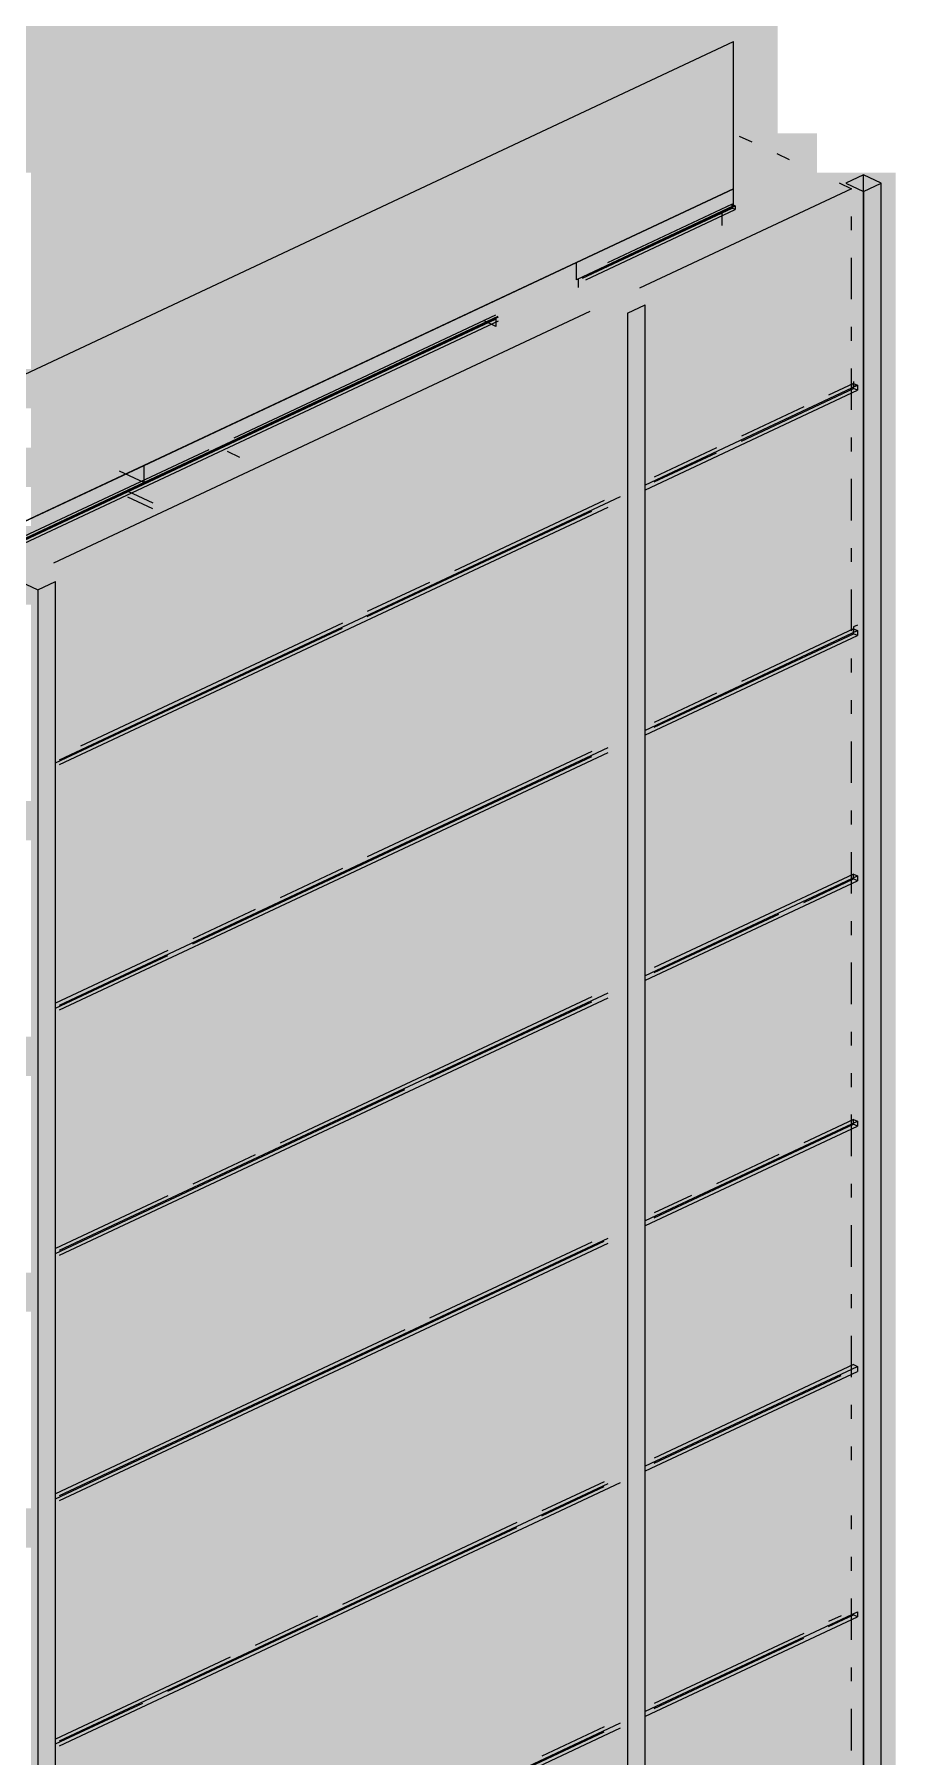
# Model space of a CAD drawing. Header units: millimetres. Extents: x 5 to 1315, y 5 to 292.
# Drawn here: x 1151.67 to 1155.32, y 234.11 to 241.42 of the extents above; entities that cross this region are included whole.
import ezdxf

# ---------------------------------------------------------------- set-up
doc = ezdxf.new("R2010")
doc.units = ezdxf.units.MM
doc.layers.add('EXISTING', color=7, linetype='Continuous')
doc.layers.add('IMAGES', color=7, linetype='Continuous')

# ---------------------------------------------------------------- blocks, each defined once
blk = doc.blocks.new('SHEET_03')
at = {"layer": 'EXISTING', "color": 250, "lineweight": 9}
for p, q in [((219.1266, 224.7204), (254.632, 241.3892)), ((254.632, 240.7647), (254.632, 241.3892)), ((254.6556, 240.9884), (254.7085, 240.9636)), ((254.8144, 240.9139), (254.8674, 240.889)), ((255.1821, 240.8234), (255.1071, 240.7882)), ((255.2571, 240.7882), (255.1821, 240.8234)), ((255.1821, 224.1719), (255.1821, 240.8234)), ((254.632, 240.7647), (219.1266, 224.096)), ((253.9652, 240.4517), (254.632, 240.7647)), ((255.1321, 240.7647), (254.2333, 240.3428)), ((254.632, 240.6919), (254.632, 240.7647)), ((255.0791, 240.7896), (255.1321, 240.7647)), ((255.1071, 240.7882), (255.1821, 240.753)), ((255.1821, 240.753), (255.2571, 240.7882)), ((255.1821, 240.753), (255.1821, 224.1015)), ((255.2571, 224.1367), (255.2571, 240.7882)), ((254.632, 240.6919), (253.9652, 240.3789)), ((253.9913, 240.3849), (254.6253, 240.6825)), ((254.0046, 240.3953), (254.6387, 240.6929)), ((254.0046, 240.3786), (254.6387, 240.6763)), ((254.6253, 240.6992), (254.097, 240.4511)), ((254.6253, 240.6992), (254.6387, 240.6929)), ((254.6253, 240.6825), (254.6253, 240.6992)), ((254.6387, 240.6763), (254.6253, 240.6825)), ((254.6387, 240.6929), (254.6387, 240.6763)), ((254.582, 240.6684), (254.582, 240.6094)), ((255.1321, 240.5888), (255.1321, 240.6475)), ((255.1321, 240.2957), (255.1321, 240.4716)), ((252.1316, 239.5909), (253.9652, 240.4517)), ((253.9652, 240.3789), (253.9652, 240.4517)), ((253.9736, 240.3453), (253.9736, 240.3828)), ((254.0218, 240.2435), (251.7483, 239.1762)), ((254.1819, 240.2365), (254.2569, 240.2717)), ((254.1819, 240.2365), (254.1819, 223.585)), ((254.2569, 223.6202), (254.2569, 240.2717)), ((219.3447, 224.1234), (253.6348, 240.2216)), ((219.3447, 224.1067), (253.6348, 240.205)), ((249.3418, 238.2021), (253.6215, 240.2112)), ((253.6318, 240.2223), (252.1316, 239.518)), ((253.6215, 240.2279), (252.5119, 239.707)), ((253.6235, 240.181), (253.5706, 240.2058)), ((253.6235, 240.2184), (253.6235, 240.181)), ((255.1321, 240.1198), (255.1321, 240.1784)), ((255.1321, 239.8266), (255.1321, 240.0025)), ((255.1404, 239.9465), (255.1404, 239.9257)), ((254.2583, 239.5089), (255.1571, 239.9308)), ((254.2583, 239.488), (255.1571, 239.91)), ((254.6646, 239.6944), (255.1404, 239.9178)), ((255.1404, 239.9387), (255.0347, 239.889)), ((255.1404, 239.9387), (255.1571, 239.9308)), ((255.1404, 239.9178), (255.1404, 239.9387)), ((255.1404, 239.9257), (255.1571, 239.9335)), ((255.1571, 239.91), (255.1404, 239.9178)), ((255.1571, 239.9308), (255.1571, 239.91)), ((254.9289, 239.8394), (254.6646, 239.7153)), ((252.4062, 239.6574), (249.7116, 238.3923)), ((254.5588, 239.6656), (254.2945, 239.5415)), ((255.1321, 239.6507), (255.1321, 239.7094)), ((251.2982, 239.1996), (252.1316, 239.5909)), ((252.1316, 239.518), (252.1316, 239.5909)), ((252.5386, 239.6245), (252.4857, 239.6494)), ((254.2945, 239.5207), (254.5588, 239.6448)), ((252.1316, 239.518), (251.2982, 239.1267)), ((252.0256, 239.5678), (252.1316, 239.518)), ((255.1321, 239.3576), (255.1321, 239.5335)), ((251.7733, 238.3422), (254.1525, 239.4592)), ((252.0625, 239.4817), (252.1683, 239.4321)), ((252.1683, 239.4071), (252.0625, 239.4567)), ((254.083, 239.4422), (253.4485, 239.1444)), ((251.7733, 238.3214), (254.0996, 239.4136)), ((253.0784, 238.9498), (254.0301, 239.3966)), ((255.1321, 239.1817), (255.1321, 239.2403)), ((251.6065, 239.0979), (251.6816, 239.0626)), ((251.6816, 239.0626), (251.7566, 239.0979)), ((251.7566, 222.4463), (251.7566, 239.0979)), ((253.3428, 239.0947), (253.0784, 238.9706)), ((251.6816, 239.0626), (251.6816, 222.4111)), ((255.1321, 238.8885), (255.1321, 239.0644)), ((252.9727, 238.921), (251.8624, 238.3997)), ((251.7566, 238.3293), (252.9727, 238.9002)), ((254.2583, 238.4681), (255.1571, 238.8901)), ((254.2583, 238.4473), (255.1571, 238.8693)), ((254.2945, 238.48), (255.1404, 238.8771)), ((255.1404, 238.8979), (254.6646, 238.6745)), ((255.1571, 238.9136), (255.1404, 238.9058)), ((255.1404, 238.9058), (255.1404, 238.8849)), ((255.1404, 238.8979), (255.1571, 238.8901)), ((255.1404, 238.8771), (255.1404, 238.8979)), ((255.1571, 238.8693), (255.1404, 238.8771)), ((255.1571, 238.8901), (255.1571, 238.8693)), ((255.1321, 238.7126), (255.1321, 238.7712)), ((254.5588, 238.6249), (254.2945, 238.5008)), ((255.1321, 238.5367), (255.1321, 238.5953)), ((255.1321, 238.2436), (255.1321, 238.4194)), ((251.7733, 237.3015), (254.0996, 238.3937)), ((251.7733, 237.2807), (254.0996, 238.3729)), ((252.3382, 237.5616), (254.0301, 238.3559)), ((254.0301, 238.3767), (253.0784, 237.9299)), ((255.1321, 238.0677), (255.1321, 238.1263)), ((255.1321, 237.7745), (255.1321, 237.9504)), ((252.9727, 237.8802), (252.7083, 237.7561)), ((254.2583, 237.4274), (255.1571, 237.8494)), ((254.2583, 237.4066), (255.1571, 237.8286)), ((255.1404, 237.8572), (254.2945, 237.4601)), ((254.9289, 237.7371), (255.1404, 237.8364)), ((255.1404, 237.8572), (255.1571, 237.8494)), ((255.1404, 237.8364), (255.1404, 237.8572)), ((255.1571, 237.8286), (255.1404, 237.8364)), ((255.1571, 237.8494), (255.1571, 237.8286)), ((252.6026, 237.7065), (252.3382, 237.5824)), ((254.2945, 237.4393), (254.8232, 237.6875)), ((255.1321, 237.5986), (255.1321, 237.6572)), ((252.2325, 237.5327), (251.7566, 237.3093)), ((251.7566, 237.2885), (252.2325, 237.5119)), ((255.1321, 237.3054), (255.1321, 237.4813)), ((251.7733, 236.2608), (254.0996, 237.353)), ((251.7733, 236.24), (254.0996, 237.3321)), ((254.0301, 237.336), (252.7083, 236.7154)), ((253.3428, 236.9925), (254.0301, 237.3151)), ((255.1321, 237.1295), (255.1321, 237.1882)), ((255.1321, 236.9536), (255.1321, 237.0123)), ((251.7566, 236.2478), (253.237, 236.9428)), ((254.2583, 236.3867), (255.1571, 236.8087)), ((255.1404, 236.8165), (254.9289, 236.7172)), ((255.1321, 236.6605), (255.1321, 236.8364)), ((255.1404, 236.8165), (255.1571, 236.8087)), ((255.1404, 236.7957), (255.1404, 236.8165)), ((255.1571, 236.8087), (255.1571, 236.7879)), ((254.2583, 236.3659), (255.1571, 236.7879)), ((254.2945, 236.3985), (255.1404, 236.7957)), ((255.1571, 236.7879), (255.1404, 236.7957)), ((252.6026, 236.6658), (252.3382, 236.5417)), ((254.8232, 236.6676), (254.5588, 236.5435)), ((255.1321, 236.4846), (255.1321, 236.5432)), ((252.2325, 236.492), (251.7566, 236.2686)), ((254.4531, 236.4938), (254.2945, 236.4193)), ((255.1321, 236.1914), (255.1321, 236.3673)), ((251.7566, 235.2071), (254.083, 236.2992)), ((251.7733, 235.2201), (254.0996, 236.3122)), ((251.7733, 235.1993), (254.0996, 236.2914)), ((254.0301, 236.2952), (253.3428, 235.9726)), ((255.1321, 236.0155), (255.1321, 236.0742)), ((253.237, 235.9229), (251.7566, 235.2279)), ((255.1321, 235.7224), (255.1321, 235.8983)), ((254.2583, 235.346), (255.1571, 235.7679)), ((254.2583, 235.3252), (255.1571, 235.7471)), ((255.1404, 235.7758), (254.2945, 235.3786)), ((254.2945, 235.3578), (255.0875, 235.7301)), ((255.1404, 235.7758), (255.1571, 235.7679)), ((255.1571, 235.7679), (255.1571, 235.7471)), ((255.1321, 235.5465), (255.1321, 235.6051)), ((255.1321, 235.3706), (255.1321, 235.4292)), ((251.7733, 234.1585), (254.1525, 235.2755)), ((251.7733, 234.1794), (254.0996, 235.2715)), ((254.083, 235.2793), (253.8186, 235.1552)), ((253.8186, 235.1344), (254.083, 235.2585)), ((255.1321, 235.0774), (255.1321, 235.136)), ((252.2325, 234.3898), (253.7129, 235.0848)), ((253.7129, 235.1056), (252.9727, 234.7581)), ((255.1321, 234.9015), (255.1321, 234.9602)), ((255.1321, 234.6084), (255.1321, 234.7843)), ((252.8669, 234.7084), (252.6026, 234.5843)), ((254.2583, 234.3053), (255.1571, 234.7272)), ((254.2583, 234.2844), (255.1571, 234.7064)), ((255.0347, 234.6646), (255.1404, 234.7142)), ((255.0875, 234.7102), (255.0347, 234.6854)), ((255.1571, 234.7064), (255.1404, 234.7142)), ((255.1571, 234.7272), (255.1571, 234.7064)), ((254.9289, 234.6358), (254.2945, 234.3379)), ((254.2945, 234.3171), (254.9289, 234.6149)), ((252.4968, 234.5347), (251.7566, 234.1872)), ((255.1321, 234.4325), (255.1321, 234.4911)), ((251.7566, 234.1664), (252.1267, 234.3401)), ((251.7733, 233.1386), (254.1525, 234.2556)), ((255.1321, 234.1393), (255.1321, 234.3152)), ((251.7733, 233.1178), (254.1525, 234.2348)), ((253.4485, 233.9199), (254.083, 234.2178)), ((254.083, 234.2386), (253.8186, 234.1145))]:
    blk.add_line(p, q, dxfattribs=at)
at = {"layer": 'IMAGES', "color": 7}
for points in [[(254.152, 241.3333), (254.3186, 241.3333), (254.152, 241.6667), (254.3186, 241.6667)], [(248.9863, 241.3333), (251.8191, 241.3333), (248.9863, 241.5), (251.8191, 241.5)], [(251.8191, 241.1667), (251.9857, 241.1667), (251.8191, 241.5), (251.9857, 241.5)], [(251.9857, 241.1667), (252.1524, 241.1667), (251.9857, 241.5), (252.1524, 241.5)], [(252.1524, 241.3333), (252.319, 241.3333), (252.1524, 241.5), (252.319, 241.5)], [(252.319, 241.3333), (252.4856, 241.3333), (252.319, 241.5), (252.4856, 241.5)], [(252.4856, 241.3333), (253.1522, 241.3333), (252.4856, 241.5), (253.1522, 241.5)], [(253.1522, 241.3333), (253.3188, 241.3333), (253.1522, 241.5), (253.3188, 241.5)], [(253.3188, 241.3333), (253.6521, 241.3333), (253.3188, 241.5), (253.6521, 241.5)], [(253.6521, 241.3333), (253.8187, 241.3333), (253.6521, 241.5), (253.8187, 241.5)], [(253.8187, 241.3333), (254.152, 241.3333), (253.8187, 241.5), (254.152, 241.5)], [(254.3186, 241.3333), (254.4853, 241.3333), (254.3186, 241.5), (254.4853, 241.5)], [(254.4853, 241.3333), (254.6519, 241.3333), (254.4853, 241.5), (254.6519, 241.5)], [(254.6519, 241.3333), (254.8185, 241.3333), (254.6519, 241.5), (254.8185, 241.5)], [(249.4862, 241.1667), (251.8191, 241.1667), (249.4862, 241.3333), (251.8191, 241.3333)], [(252.1524, 241.1667), (252.319, 241.1667), (252.1524, 241.3333), (252.319, 241.3333)], [(252.319, 241.1667), (252.4856, 241.1667), (252.319, 241.3333), (252.4856, 241.3333)], [(252.4856, 241.1667), (252.6523, 241.1667), (252.4856, 241.3333), (252.6523, 241.3333)], [(252.6523, 241.1667), (252.8189, 241.1667), (252.6523, 241.3333), (252.8189, 241.3333)], [(252.8189, 241.1667), (252.9855, 241.1667), (252.8189, 241.3333), (252.9855, 241.3333)], [(252.9855, 241.1667), (253.1522, 241.1667), (252.9855, 241.3333), (253.1522, 241.3333)], [(253.1522, 241.1667), (253.3188, 241.1667), (253.1522, 241.3333), (253.3188, 241.3333)], [(253.3188, 241.1667), (253.4855, 241.1667), (253.3188, 241.3333), (253.4855, 241.3333)], [(253.4855, 241.1667), (254.152, 241.1667), (253.4855, 241.3333), (254.152, 241.3333)], [(254.152, 241.1667), (254.3186, 241.1667), (254.152, 241.3333), (254.3186, 241.3333)], [(254.3186, 241.1667), (254.4853, 241.1667), (254.3186, 241.3333), (254.4853, 241.3333)], [(254.4853, 241.1667), (254.6519, 241.1667), (254.4853, 241.3333), (254.6519, 241.3333)], [(254.6519, 241.1667), (254.8185, 241.1667), (254.6519, 241.3333), (254.8185, 241.3333)], [(249.6528, 241), (251.9857, 241), (249.6528, 241.1667), (251.9857, 241.1667)], [(251.9857, 241), (252.1524, 241), (251.9857, 241.1667), (252.1524, 241.1667)], [(252.1524, 241), (252.319, 241), (252.1524, 241.1667), (252.319, 241.1667)], [(252.319, 241), (252.4856, 241), (252.319, 241.1667), (252.4856, 241.1667)], [(252.4856, 241), (252.6523, 241), (252.4856, 241.1667), (252.6523, 241.1667)], [(252.6523, 241), (252.8189, 241), (252.6523, 241.1667), (252.8189, 241.1667)], [(252.8189, 241), (252.9855, 241), (252.8189, 241.1667), (252.9855, 241.1667)], [(252.9855, 241), (253.4855, 241), (252.9855, 241.1667), (253.4855, 241.1667)], [(253.4855, 241), (253.8187, 241), (253.4855, 241.1667), (253.8187, 241.1667)], [(253.8187, 241), (253.9854, 241), (253.8187, 241.1667), (253.9854, 241.1667)], [(253.9854, 241), (254.3186, 241), (253.9854, 241.1667), (254.3186, 241.1667)], [(254.3186, 241), (254.8185, 241), (254.3186, 241.1667), (254.8185, 241.1667)], [(249.9861, 240.8333), (252.4856, 240.8333), (249.9861, 241), (252.4856, 241)], [(252.4856, 240.8333), (252.6523, 240.8333), (252.4856, 241), (252.6523, 241)], [(252.6523, 240.8333), (252.8189, 240.8333), (252.6523, 241), (252.8189, 241)], [(252.8189, 240.8333), (253.1522, 240.8333), (252.8189, 241), (253.1522, 241)], [(253.1522, 240.8333), (253.3188, 240.8333), (253.1522, 241), (253.3188, 241)], [(253.3188, 240.8333), (253.4855, 240.8333), (253.3188, 241), (253.4855, 241)], [(253.4855, 240.8333), (253.6521, 240.8333), (253.4855, 241), (253.6521, 241)], [(253.6521, 240.8333), (253.9854, 240.8333), (253.6521, 241), (253.9854, 241)], [(253.9854, 240.8333), (254.152, 240.8333), (253.9854, 241), (254.152, 241)], [(254.152, 240.8333), (254.4853, 240.8333), (254.152, 241), (254.4853, 241)], [(254.4853, 240.8333), (254.6519, 240.8333), (254.4853, 241), (254.6519, 241)], [(254.6519, 240.8333), (254.8185, 240.8333), (254.6519, 241), (254.8185, 241)], [(254.8185, 240.8333), (254.9852, 240.8333), (254.8185, 241), (254.9852, 241)], [(251.6525, 240.6667), (251.9857, 240.6667), (251.6525, 240.8333), (251.9857, 240.8333)], [(251.9857, 240.6667), (252.1524, 240.6667), (251.9857, 240.8333), (252.1524, 240.8333)], [(252.1524, 240.6667), (252.319, 240.6667), (252.1524, 240.8333), (252.319, 240.8333)], [(252.319, 240.6667), (252.6523, 240.6667), (252.319, 240.8333), (252.6523, 240.8333)], [(252.6523, 240.6667), (252.8189, 240.6667), (252.6523, 240.8333), (252.8189, 240.8333)], [(252.8189, 240.6667), (252.9855, 240.6667), (252.8189, 240.8333), (252.9855, 240.8333)], [(252.9855, 240.6667), (253.1522, 240.6667), (252.9855, 240.8333), (253.1522, 240.8333)], [(253.1522, 240.6667), (253.3188, 240.6667), (253.1522, 240.8333), (253.3188, 240.8333)], [(253.3188, 240.6667), (253.6521, 240.6667), (253.3188, 240.8333), (253.6521, 240.8333)], [(253.6521, 240.6667), (253.8187, 240.6667), (253.6521, 240.8333), (253.8187, 240.8333)], [(253.8187, 240.6667), (254.3186, 240.6667), (253.8187, 240.8333), (254.3186, 240.8333)], [(254.3186, 240.6667), (254.4853, 240.6667), (254.3186, 240.8333), (254.4853, 240.8333)], [(254.4853, 240.6667), (254.6519, 240.6667), (254.4853, 240.8333), (254.6519, 240.8333)], [(254.6519, 240.5), (255.1518, 240.5), (254.6519, 240.8333), (255.1518, 240.8333)], [(255.1518, 240.6667), (255.3184, 240.6667), (255.1518, 240.8333), (255.3184, 240.8333)], [(251.6525, 240.5), (251.9857, 240.5), (251.6525, 240.6667), (251.9857, 240.6667)], [(251.9857, 240.5), (252.4856, 240.5), (251.9857, 240.6667), (252.4856, 240.6667)], [(252.4856, 240.5), (252.6523, 240.5), (252.4856, 240.6667), (252.6523, 240.6667)], [(252.6523, 240.5), (252.8189, 240.5), (252.6523, 240.6667), (252.8189, 240.6667)], [(252.8189, 240.5), (252.9855, 240.5), (252.8189, 240.6667), (252.9855, 240.6667)], [(252.9855, 240.5), (253.1522, 240.5), (252.9855, 240.6667), (253.1522, 240.6667)], [(253.1522, 240.5), (253.4855, 240.5), (253.1522, 240.6667), (253.4855, 240.6667)], [(253.4855, 240.5), (253.9854, 240.5), (253.4855, 240.6667), (253.9854, 240.6667)], [(253.9854, 240.5), (254.152, 240.5), (253.9854, 240.6667), (254.152, 240.6667)], [(254.152, 240.5), (254.3186, 240.5), (254.152, 240.6667), (254.3186, 240.6667)], [(254.3186, 240.5), (254.6519, 240.5), (254.3186, 240.6667), (254.6519, 240.6667)], [(255.1518, 240.5), (255.3184, 240.5), (255.1518, 240.6667), (255.3184, 240.6667)], [(251.6525, 240.3333), (251.8191, 240.3333), (251.6525, 240.5), (251.8191, 240.5)], [(251.8191, 240.3333), (251.9857, 240.3333), (251.8191, 240.5), (251.9857, 240.5)], [(251.9857, 240.3333), (252.319, 240.3333), (251.9857, 240.5), (252.319, 240.5)], [(252.319, 240.3333), (252.4856, 240.3333), (252.319, 240.5), (252.4856, 240.5)], [(252.4856, 240.3333), (252.6523, 240.3333), (252.4856, 240.5), (252.6523, 240.5)], [(252.6523, 240.3333), (252.9855, 240.3333), (252.6523, 240.5), (252.9855, 240.5)], [(252.9855, 240.3333), (253.1522, 240.3333), (252.9855, 240.5), (253.1522, 240.5)], [(253.1522, 240.3333), (253.4855, 240.3333), (253.1522, 240.5), (253.4855, 240.5)], [(253.4855, 240.3333), (253.6521, 240.3333), (253.4855, 240.5), (253.6521, 240.5)], [(253.6521, 240.3333), (253.8187, 240.3333), (253.6521, 240.5), (253.8187, 240.5)], [(253.8187, 240.3333), (253.9854, 240.3333), (253.8187, 240.5), (253.9854, 240.5)], [(253.9854, 240.3333), (254.152, 240.3333), (253.9854, 240.5), (254.152, 240.5)], [(254.152, 240.3333), (254.6519, 240.3333), (254.152, 240.5), (254.6519, 240.5)], [(254.6519, 240.3333), (254.8185, 240.3333), (254.6519, 240.5), (254.8185, 240.5)], [(254.8185, 240.3333), (254.9852, 240.3333), (254.8185, 240.5), (254.9852, 240.5)], [(254.9852, 240), (255.3184, 240), (254.9852, 240.5), (255.3184, 240.5)], [(251.6525, 240.1667), (251.8191, 240.1667), (251.6525, 240.3333), (251.8191, 240.3333)], [(251.8191, 240.1667), (251.9857, 240.1667), (251.8191, 240.3333), (251.9857, 240.3333)], [(251.9857, 240.1667), (252.1524, 240.1667), (251.9857, 240.3333), (252.1524, 240.3333)], [(252.1524, 240), (252.319, 240), (252.1524, 240.3333), (252.319, 240.3333)], [(252.319, 240.1667), (252.4856, 240.1667), (252.319, 240.3333), (252.4856, 240.3333)], [(252.4856, 240.1667), (252.8189, 240.1667), (252.4856, 240.3333), (252.8189, 240.3333)], [(252.8189, 240.1667), (253.1522, 240.1667), (252.8189, 240.3333), (253.1522, 240.3333)], [(253.1522, 240.1667), (253.4855, 240.1667), (253.1522, 240.3333), (253.4855, 240.3333)], [(253.4855, 240.1667), (253.8187, 240.1667), (253.4855, 240.3333), (253.8187, 240.3333)], [(253.8187, 240.1667), (253.9854, 240.1667), (253.8187, 240.3333), (253.9854, 240.3333)], [(253.9854, 240.1667), (254.3186, 240.1667), (253.9854, 240.3333), (254.3186, 240.3333)], [(254.3186, 239.6667), (254.4853, 239.6667), (254.3186, 240.3333), (254.4853, 240.3333)], [(254.4853, 239.8333), (254.9852, 239.8333), (254.4853, 240.3333), (254.9852, 240.3333)], [(251.6525, 240), (251.8191, 240), (251.6525, 240.1667), (251.8191, 240.1667)], [(251.8191, 240), (251.9857, 240), (251.8191, 240.1667), (251.9857, 240.1667)], [(251.9857, 240), (252.1524, 240), (251.9857, 240.1667), (252.1524, 240.1667)], [(252.319, 240), (252.9855, 240), (252.319, 240.1667), (252.9855, 240.1667)], [(252.9855, 240), (253.1522, 240), (252.9855, 240.1667), (253.1522, 240.1667)], [(253.1522, 240), (253.3188, 240), (253.1522, 240.1667), (253.3188, 240.1667)], [(253.3188, 240), (253.6521, 240), (253.3188, 240.1667), (253.6521, 240.1667)], [(253.6521, 240), (253.9854, 240), (253.6521, 240.1667), (253.9854, 240.1667)], [(253.9854, 239.3333), (254.152, 239.3333), (253.9854, 240.1667), (254.152, 240.1667)], [(254.152, 239.6667), (254.3186, 239.6667), (254.152, 240.1667), (254.3186, 240.1667)], [(251.4858, 239.8333), (251.8191, 239.8333), (251.4858, 240), (251.8191, 240)], [(251.8191, 239.8333), (252.1524, 239.8333), (251.8191, 240), (252.1524, 240)], [(252.1524, 239.8333), (252.6523, 239.8333), (252.1524, 240), (252.6523, 240)], [(252.6523, 239.8333), (252.8189, 239.8333), (252.6523, 240), (252.8189, 240)], [(252.8189, 239.8333), (252.9855, 239.8333), (252.8189, 240), (252.9855, 240)], [(252.9855, 239.8333), (253.3188, 239.8333), (252.9855, 240), (253.3188, 240)], [(253.3188, 239.8333), (253.8187, 239.8333), (253.3188, 240), (253.8187, 240)], [(253.8187, 239.8333), (253.9854, 239.8333), (253.8187, 240), (253.9854, 240)], [(254.9852, 239.8333), (255.1518, 239.8333), (254.9852, 240), (255.1518, 240)], [(255.1518, 239.8333), (255.3184, 239.8333), (255.1518, 240), (255.3184, 240)], [(251.6525, 239.6667), (252.319, 239.6667), (251.6525, 239.8333), (252.319, 239.8333)], [(252.319, 239.6667), (252.4856, 239.6667), (252.319, 239.8333), (252.4856, 239.8333)], [(252.4856, 239.6667), (252.6523, 239.6667), (252.4856, 239.8333), (252.6523, 239.8333)], [(252.6523, 239.6667), (252.8189, 239.6667), (252.6523, 239.8333), (252.8189, 239.8333)], [(252.8189, 239.6667), (252.9855, 239.6667), (252.8189, 239.8333), (252.9855, 239.8333)], [(252.9855, 239.6667), (253.1522, 239.6667), (252.9855, 239.8333), (253.1522, 239.8333)], [(253.1522, 239.6667), (253.4855, 239.6667), (253.1522, 239.8333), (253.4855, 239.8333)], [(253.4855, 239.6667), (253.9854, 239.6667), (253.4855, 239.8333), (253.9854, 239.8333)], [(254.4853, 239.6667), (254.6519, 239.6667), (254.4853, 239.8333), (254.6519, 239.8333)], [(254.6519, 239.6667), (255.3184, 239.6667), (254.6519, 239.8333), (255.3184, 239.8333)], [(251.3192, 239.5), (251.8191, 239.5), (251.3192, 239.6667), (251.8191, 239.6667)], [(251.8191, 239.5), (252.1524, 239.5), (251.8191, 239.6667), (252.1524, 239.6667)], [(252.1524, 239.5), (252.319, 239.5), (252.1524, 239.6667), (252.319, 239.6667)], [(252.319, 239.5), (252.8189, 239.5), (252.319, 239.6667), (252.8189, 239.6667)], [(252.8189, 239.5), (253.1522, 239.5), (252.8189, 239.6667), (253.1522, 239.6667)], [(253.1522, 239.5), (253.9854, 239.5), (253.1522, 239.6667), (253.9854, 239.6667)], [(254.152, 239.5), (254.4853, 239.5), (254.152, 239.6667), (254.4853, 239.6667)], [(254.4853, 239.5), (254.8185, 239.5), (254.4853, 239.6667), (254.8185, 239.6667)], [(254.8185, 239.5), (254.9852, 239.5), (254.8185, 239.6667), (254.9852, 239.6667)], [(254.9852, 239), (255.3184, 239), (254.9852, 239.6667), (255.3184, 239.6667)], [(251.6525, 239.3333), (251.8191, 239.3333), (251.6525, 239.5), (251.8191, 239.5)], [(251.8191, 239.3333), (251.9857, 239.3333), (251.8191, 239.5), (251.9857, 239.5)], [(251.9857, 239.3333), (252.319, 239.3333), (251.9857, 239.5), (252.319, 239.5)], [(252.319, 239.3333), (252.4856, 239.3333), (252.319, 239.5), (252.4856, 239.5)], [(252.4856, 239.3333), (252.6523, 239.3333), (252.4856, 239.5), (252.6523, 239.5)], [(252.6523, 239.3333), (253.9854, 239.3333), (252.6523, 239.5), (253.9854, 239.5)], [(254.152, 234.1667), (254.3186, 234.1667), (254.152, 239.5), (254.3186, 239.5)], [(254.3186, 238.6667), (254.4853, 238.6667), (254.3186, 239.5), (254.4853, 239.5)], [(254.4853, 238.8333), (254.9852, 238.8333), (254.4853, 239.5), (254.9852, 239.5)], [(251.4858, 239.1667), (251.8191, 239.1667), (251.4858, 239.3333), (251.8191, 239.3333)], [(251.8191, 239.1667), (252.4856, 239.1667), (251.8191, 239.3333), (252.4856, 239.3333)], [(252.4856, 239.1667), (253.6521, 239.1667), (252.4856, 239.3333), (253.6521, 239.3333)], [(253.6521, 239.1667), (254.152, 239.1667), (253.6521, 239.3333), (254.152, 239.3333)], [(251.1526, 239), (251.8191, 239), (251.1526, 239.1667), (251.8191, 239.1667)], [(251.8191, 238.5), (251.9857, 238.5), (251.8191, 239.1667), (251.9857, 239.1667)], [(251.9857, 239), (253.1522, 239), (251.9857, 239.1667), (253.1522, 239.1667)], [(253.1522, 239), (253.8187, 239), (253.1522, 239.1667), (253.8187, 239.1667)], [(253.8187, 239), (253.9854, 239), (253.8187, 239.1667), (253.9854, 239.1667)], [(253.9854, 238.3333), (254.152, 238.3333), (253.9854, 239.1667), (254.152, 239.1667)], [(251.6525, 238.1667), (251.8191, 238.1667), (251.6525, 239), (251.8191, 239)], [(251.9857, 238.8333), (252.8189, 238.8333), (251.9857, 239), (252.8189, 239)], [(252.8189, 238.8333), (253.4855, 238.8333), (252.8189, 239), (253.4855, 239)], [(253.4855, 238.8333), (253.9854, 238.8333), (253.4855, 239), (253.9854, 239)], [(254.9852, 238.8333), (255.1518, 238.8333), (254.9852, 239), (255.1518, 239)], [(255.1518, 238.8333), (255.3184, 238.8333), (255.1518, 239), (255.3184, 239)], [(251.9857, 238.6667), (252.4856, 238.6667), (251.9857, 238.8333), (252.4856, 238.8333)], [(252.4856, 238.6667), (253.1522, 238.6667), (252.4856, 238.8333), (253.1522, 238.8333)], [(253.1522, 238.6667), (253.9854, 238.6667), (253.1522, 238.8333), (253.9854, 238.8333)], [(254.4853, 238.6667), (254.6519, 238.6667), (254.4853, 238.8333), (254.6519, 238.8333)], [(254.6519, 238.6667), (254.8185, 238.6667), (254.6519, 238.8333), (254.8185, 238.8333)], [(254.8185, 238.6667), (254.9852, 238.6667), (254.8185, 238.8333), (254.9852, 238.8333)], [(254.9852, 238.6667), (255.3184, 238.6667), (254.9852, 238.8333), (255.3184, 238.8333)], [(251.9857, 238.5), (252.1524, 238.5), (251.9857, 238.6667), (252.1524, 238.6667)], [(252.1524, 238.5), (252.8189, 238.5), (252.1524, 238.6667), (252.8189, 238.6667)], [(252.8189, 238.5), (253.9854, 238.5), (252.8189, 238.6667), (253.9854, 238.6667)], [(254.3186, 238.5), (255.3184, 238.5), (254.3186, 238.6667), (255.3184, 238.6667)], [(251.8191, 238.3333), (252.4856, 238.3333), (251.8191, 238.5), (252.4856, 238.5)], [(252.4856, 238.3333), (253.9854, 238.3333), (252.4856, 238.5), (253.9854, 238.5)], [(254.3186, 238.3333), (254.6519, 238.3333), (254.3186, 238.5), (254.6519, 238.5)], [(254.6519, 238.3333), (254.9852, 238.3333), (254.6519, 238.5), (254.9852, 238.5)], [(254.9852, 237.8333), (255.3184, 237.8333), (254.9852, 238.5), (255.3184, 238.5)], [(251.8191, 238.1667), (252.1524, 238.1667), (251.8191, 238.3333), (252.1524, 238.3333)], [(252.1524, 238.1667), (253.6521, 238.1667), (252.1524, 238.3333), (253.6521, 238.3333)], [(253.6521, 238.1667), (254.152, 238.1667), (253.6521, 238.3333), (254.152, 238.3333)], [(254.3186, 237.6667), (254.4853, 237.6667), (254.3186, 238.3333), (254.4853, 238.3333)], [(254.4853, 237.8333), (254.9852, 237.8333), (254.4853, 238.3333), (254.9852, 238.3333)], [(251.4858, 238), (251.8191, 238), (251.4858, 238.1667), (251.8191, 238.1667)], [(251.8191, 237.5), (251.9857, 237.5), (251.8191, 238.1667), (251.9857, 238.1667)], [(251.9857, 238), (253.3188, 238), (251.9857, 238.1667), (253.3188, 238.1667)], [(253.3188, 238), (253.8187, 238), (253.3188, 238.1667), (253.8187, 238.1667)], [(253.8187, 238), (253.9854, 238), (253.8187, 238.1667), (253.9854, 238.1667)], [(253.9854, 237.3333), (254.152, 237.3333), (253.9854, 238.1667), (254.152, 238.1667)], [(251.6525, 237.1667), (251.8191, 237.1667), (251.6525, 238), (251.8191, 238)], [(251.9857, 237.8333), (252.9855, 237.8333), (251.9857, 238), (252.9855, 238)], [(252.9855, 237.8333), (253.4855, 237.8333), (252.9855, 238), (253.4855, 238)], [(253.4855, 237.8333), (253.9854, 237.8333), (253.4855, 238), (253.9854, 238)], [(251.9857, 237.6667), (252.6523, 237.6667), (251.9857, 237.8333), (252.6523, 237.8333)], [(252.6523, 237.6667), (252.8189, 237.6667), (252.6523, 237.8333), (252.8189, 237.8333)], [(252.8189, 237.6667), (252.9855, 237.6667), (252.8189, 237.8333), (252.9855, 237.8333)], [(252.9855, 237.6667), (253.1522, 237.6667), (252.9855, 237.8333), (253.1522, 237.8333)], [(253.1522, 237.6667), (253.9854, 237.6667), (253.1522, 237.8333), (253.9854, 237.8333)], [(254.4853, 237.6667), (254.8185, 237.6667), (254.4853, 237.8333), (254.8185, 237.8333)], [(254.8185, 237.6667), (254.9852, 237.6667), (254.8185, 237.8333), (254.9852, 237.8333)], [(254.9852, 237.6667), (255.3184, 237.6667), (254.9852, 237.8333), (255.3184, 237.8333)], [(251.9857, 237.5), (252.1524, 237.5), (251.9857, 237.6667), (252.1524, 237.6667)], [(252.1524, 237.5), (252.8189, 237.5), (252.1524, 237.6667), (252.8189, 237.6667)], [(252.8189, 237.5), (253.9854, 237.5), (252.8189, 237.6667), (253.9854, 237.6667)], [(254.3186, 237.5), (255.3184, 237.5), (254.3186, 237.6667), (255.3184, 237.6667)], [(251.8191, 237.3333), (252.4856, 237.3333), (251.8191, 237.5), (252.4856, 237.5)], [(252.4856, 237.3333), (253.9854, 237.3333), (252.4856, 237.5), (253.9854, 237.5)], [(254.3186, 237.3333), (254.6519, 237.3333), (254.3186, 237.5), (254.6519, 237.5)], [(254.6519, 237.3333), (254.9852, 237.3333), (254.6519, 237.5), (254.9852, 237.5)], [(254.9852, 236.6667), (255.3184, 236.6667), (254.9852, 237.5), (255.3184, 237.5)], [(251.8191, 237.1667), (252.1524, 237.1667), (251.8191, 237.3333), (252.1524, 237.3333)], [(252.1524, 237.1667), (253.6521, 237.1667), (252.1524, 237.3333), (253.6521, 237.3333)], [(253.6521, 237.1667), (254.152, 237.1667), (253.6521, 237.3333), (254.152, 237.3333)], [(254.3186, 236.6667), (254.4853, 236.6667), (254.3186, 237.3333), (254.4853, 237.3333)], [(254.4853, 236.6667), (254.9852, 236.6667), (254.4853, 237.3333), (254.9852, 237.3333)], [(251.4858, 237), (251.8191, 237), (251.4858, 237.1667), (251.8191, 237.1667)], [(251.8191, 236.5), (251.9857, 236.5), (251.8191, 237.1667), (251.9857, 237.1667)], [(251.9857, 237), (253.3188, 237), (251.9857, 237.1667), (253.3188, 237.1667)], [(253.3188, 237), (254.152, 237), (253.3188, 237.1667), (254.152, 237.1667)], [(251.6525, 236.3333), (251.8191, 236.3333), (251.6525, 237), (251.8191, 237)], [(251.9857, 236.8333), (252.9855, 236.8333), (251.9857, 237), (252.9855, 237)], [(252.9855, 236.8333), (253.6521, 236.8333), (252.9855, 237), (253.6521, 237)], [(253.6521, 236.8333), (253.9854, 236.8333), (253.6521, 237), (253.9854, 237)], [(253.9854, 236.3333), (254.152, 236.3333), (253.9854, 237), (254.152, 237)], [(251.9857, 236.6667), (252.6523, 236.6667), (251.9857, 236.8333), (252.6523, 236.8333)], [(252.6523, 236.6667), (253.3188, 236.6667), (252.6523, 236.8333), (253.3188, 236.8333)], [(253.3188, 236.6667), (253.9854, 236.6667), (253.3188, 236.8333), (253.9854, 236.8333)], [(251.9857, 236.5), (252.319, 236.5), (251.9857, 236.6667), (252.319, 236.6667)], [(252.319, 236.5), (252.9855, 236.5), (252.319, 236.6667), (252.9855, 236.6667)], [(252.9855, 236.5), (253.9854, 236.5), (252.9855, 236.6667), (253.9854, 236.6667)], [(254.3186, 236.5), (254.6519, 236.5), (254.3186, 236.6667), (254.6519, 236.6667)], [(254.6519, 236.5), (254.8185, 236.5), (254.6519, 236.6667), (254.8185, 236.6667)], [(254.8185, 236.5), (255.3184, 236.5), (254.8185, 236.6667), (255.3184, 236.6667)], [(251.8191, 236.3333), (252.6523, 236.3333), (251.8191, 236.5), (252.6523, 236.5)], [(252.6523, 236.3333), (253.9854, 236.3333), (252.6523, 236.5), (253.9854, 236.5)], [(254.3186, 236.3333), (254.8185, 236.3333), (254.3186, 236.5), (254.8185, 236.5)], [(254.8185, 236.3333), (254.9852, 236.3333), (254.8185, 236.5), (254.9852, 236.5)], [(254.9852, 235.6667), (255.3184, 235.6667), (254.9852, 236.5), (255.3184, 236.5)], [(251.6525, 236.1667), (251.9857, 236.1667), (251.6525, 236.3333), (251.9857, 236.3333)], [(251.9857, 236.1667), (252.1524, 236.1667), (251.9857, 236.3333), (252.1524, 236.3333)], [(252.1524, 236.1667), (253.8187, 236.1667), (252.1524, 236.3333), (253.8187, 236.3333)], [(253.8187, 236.1667), (254.152, 236.1667), (253.8187, 236.3333), (254.152, 236.3333)], [(254.3186, 234.5), (254.4853, 234.5), (254.3186, 236.3333), (254.4853, 236.3333)], [(254.4853, 235.6667), (254.9852, 235.6667), (254.4853, 236.3333), (254.9852, 236.3333)], [(251.4858, 236), (251.8191, 236), (251.4858, 236.1667), (251.8191, 236.1667)], [(251.8191, 235.3333), (251.9857, 235.3333), (251.8191, 236.1667), (251.9857, 236.1667)], [(251.9857, 236), (253.4855, 236), (251.9857, 236.1667), (253.4855, 236.1667)], [(253.4855, 236), (254.152, 236), (253.4855, 236.1667), (254.152, 236.1667)], [(251.6525, 235.1667), (251.8191, 235.1667), (251.6525, 236), (251.8191, 236)], [(251.9857, 235.8333), (252.9855, 235.8333), (251.9857, 236), (252.9855, 236)], [(252.9855, 235.8333), (253.8187, 235.8333), (252.9855, 236), (253.8187, 236)], [(253.8187, 235.8333), (253.9854, 235.8333), (253.8187, 236), (253.9854, 236)], [(253.9854, 235.3333), (254.152, 235.3333), (253.9854, 236), (254.152, 236)], [(251.9857, 235.6667), (252.6523, 235.6667), (251.9857, 235.8333), (252.6523, 235.8333)], [(252.6523, 235.6667), (253.3188, 235.6667), (252.6523, 235.8333), (253.3188, 235.8333)], [(253.3188, 235.6667), (253.9854, 235.6667), (253.3188, 235.8333), (253.9854, 235.8333)], [(251.9857, 235.5), (252.319, 235.5), (251.9857, 235.6667), (252.319, 235.6667)], [(252.319, 235.5), (252.9855, 235.5), (252.319, 235.6667), (252.9855, 235.6667)], [(252.9855, 235.5), (253.9854, 235.5), (252.9855, 235.6667), (253.9854, 235.6667)], [(254.4853, 235.5), (254.6519, 235.5), (254.4853, 235.6667), (254.6519, 235.6667)], [(254.6519, 235.5), (255.3184, 235.5), (254.6519, 235.6667), (255.3184, 235.6667)], [(251.9857, 235.3333), (252.1524, 235.3333), (251.9857, 235.5), (252.1524, 235.5)], [(252.1524, 235.3333), (252.6523, 235.3333), (252.1524, 235.5), (252.6523, 235.5)], [(252.6523, 235.3333), (253.9854, 235.3333), (252.6523, 235.5), (253.9854, 235.5)], [(254.4853, 235.3333), (254.6519, 235.3333), (254.4853, 235.5), (254.6519, 235.5)], [(254.6519, 235.3333), (254.8185, 235.3333), (254.6519, 235.5), (254.8185, 235.5)], [(254.8185, 235.3333), (254.9852, 235.3333), (254.8185, 235.5), (254.9852, 235.5)], [(254.9852, 234.6667), (255.3184, 234.6667), (254.9852, 235.5), (255.3184, 235.5)], [(251.8191, 235.1667), (252.319, 235.1667), (251.8191, 235.3333), (252.319, 235.3333)], [(252.319, 235.1667), (253.8187, 235.1667), (252.319, 235.3333), (253.8187, 235.3333)], [(253.8187, 235.1667), (254.152, 235.1667), (253.8187, 235.3333), (254.152, 235.3333)], [(254.4853, 234.6667), (254.9852, 234.6667), (254.4853, 235.3333), (254.9852, 235.3333)], [(251.4858, 235), (251.8191, 235), (251.4858, 235.1667), (251.8191, 235.1667)], [(251.8191, 234.3333), (251.9857, 234.3333), (251.8191, 235.1667), (251.9857, 235.1667)], [(251.9857, 235), (253.4855, 235), (251.9857, 235.1667), (253.4855, 235.1667)], [(253.4855, 235), (254.152, 235), (253.4855, 235.1667), (254.152, 235.1667)], [(251.6525, 233.1667), (251.8191, 233.1667), (251.6525, 235), (251.8191, 235)], [(251.9857, 234.8333), (253.3188, 234.8333), (251.9857, 235), (253.3188, 235)], [(253.3188, 234.8333), (253.8187, 234.8333), (253.3188, 235), (253.8187, 235)], [(253.8187, 234.8333), (253.9854, 234.8333), (253.8187, 235), (253.9854, 235)], [(253.9854, 234.1667), (254.152, 234.1667), (253.9854, 235), (254.152, 235)], [(251.9857, 234.6667), (252.9855, 234.6667), (251.9857, 234.8333), (252.9855, 234.8333)], [(252.9855, 234.6667), (253.4855, 234.6667), (252.9855, 234.8333), (253.4855, 234.8333)], [(253.4855, 234.6667), (253.9854, 234.6667), (253.4855, 234.8333), (253.9854, 234.8333)], [(251.9857, 234.5), (252.4856, 234.5), (251.9857, 234.6667), (252.4856, 234.6667)], [(252.4856, 234.5), (252.9855, 234.5), (252.4856, 234.6667), (252.9855, 234.6667)], [(252.9855, 234.5), (253.9854, 234.5), (252.9855, 234.6667), (253.9854, 234.6667)], [(254.4853, 234.5), (254.6519, 234.5), (254.4853, 234.6667), (254.6519, 234.6667)], [(254.6519, 234.5), (254.9852, 234.5), (254.6519, 234.6667), (254.9852, 234.6667)], [(254.9852, 234.5), (255.1518, 234.5), (254.9852, 234.6667), (255.1518, 234.6667)], [(255.1518, 234.5), (255.3184, 234.5), (255.1518, 234.6667), (255.3184, 234.6667)], [(251.9857, 234.3333), (252.1524, 234.3333), (251.9857, 234.5), (252.1524, 234.5)], [(252.1524, 234.3333), (252.8189, 234.3333), (252.1524, 234.5), (252.8189, 234.5)], [(252.8189, 234.3333), (253.9854, 234.3333), (252.8189, 234.5), (253.9854, 234.5)], [(254.3186, 234.3333), (255.3184, 234.3333), (254.3186, 234.5), (255.3184, 234.5)], [(251.8191, 234.1667), (252.319, 234.1667), (251.8191, 234.3333), (252.319, 234.3333)], [(252.319, 234.1667), (253.9854, 234.1667), (252.319, 234.3333), (253.9854, 234.3333)], [(254.3186, 234.1667), (254.6519, 234.1667), (254.3186, 234.3333), (254.6519, 234.3333)], [(254.6519, 234.1667), (254.9852, 234.1667), (254.6519, 234.3333), (254.9852, 234.3333)], [(254.9852, 233.6667), (255.3184, 233.6667), (254.9852, 234.3333), (255.3184, 234.3333)], [(251.8191, 233.3333), (251.9857, 233.3333), (251.8191, 234.1667), (251.9857, 234.1667)], [(251.9857, 234), (253.6521, 234), (251.9857, 234.1667), (253.6521, 234.1667)], [(253.6521, 234), (253.9854, 234), (253.6521, 234.1667), (253.9854, 234.1667)], [(253.9854, 234), (254.3186, 234), (253.9854, 234.1667), (254.3186, 234.1667)], [(254.3186, 233.5), (254.4853, 233.5), (254.3186, 234.1667), (254.4853, 234.1667)], [(254.4853, 233.6667), (254.9852, 233.6667), (254.4853, 234.1667), (254.9852, 234.1667)]]:
    blk.add_solid(points, dxfattribs=at)

msp = doc.modelspace()

# ---------------------------------------------------------------- block references
msp.add_blockref('SHEET_03', (900, 0))

doc.saveas('drawing.dxf')
